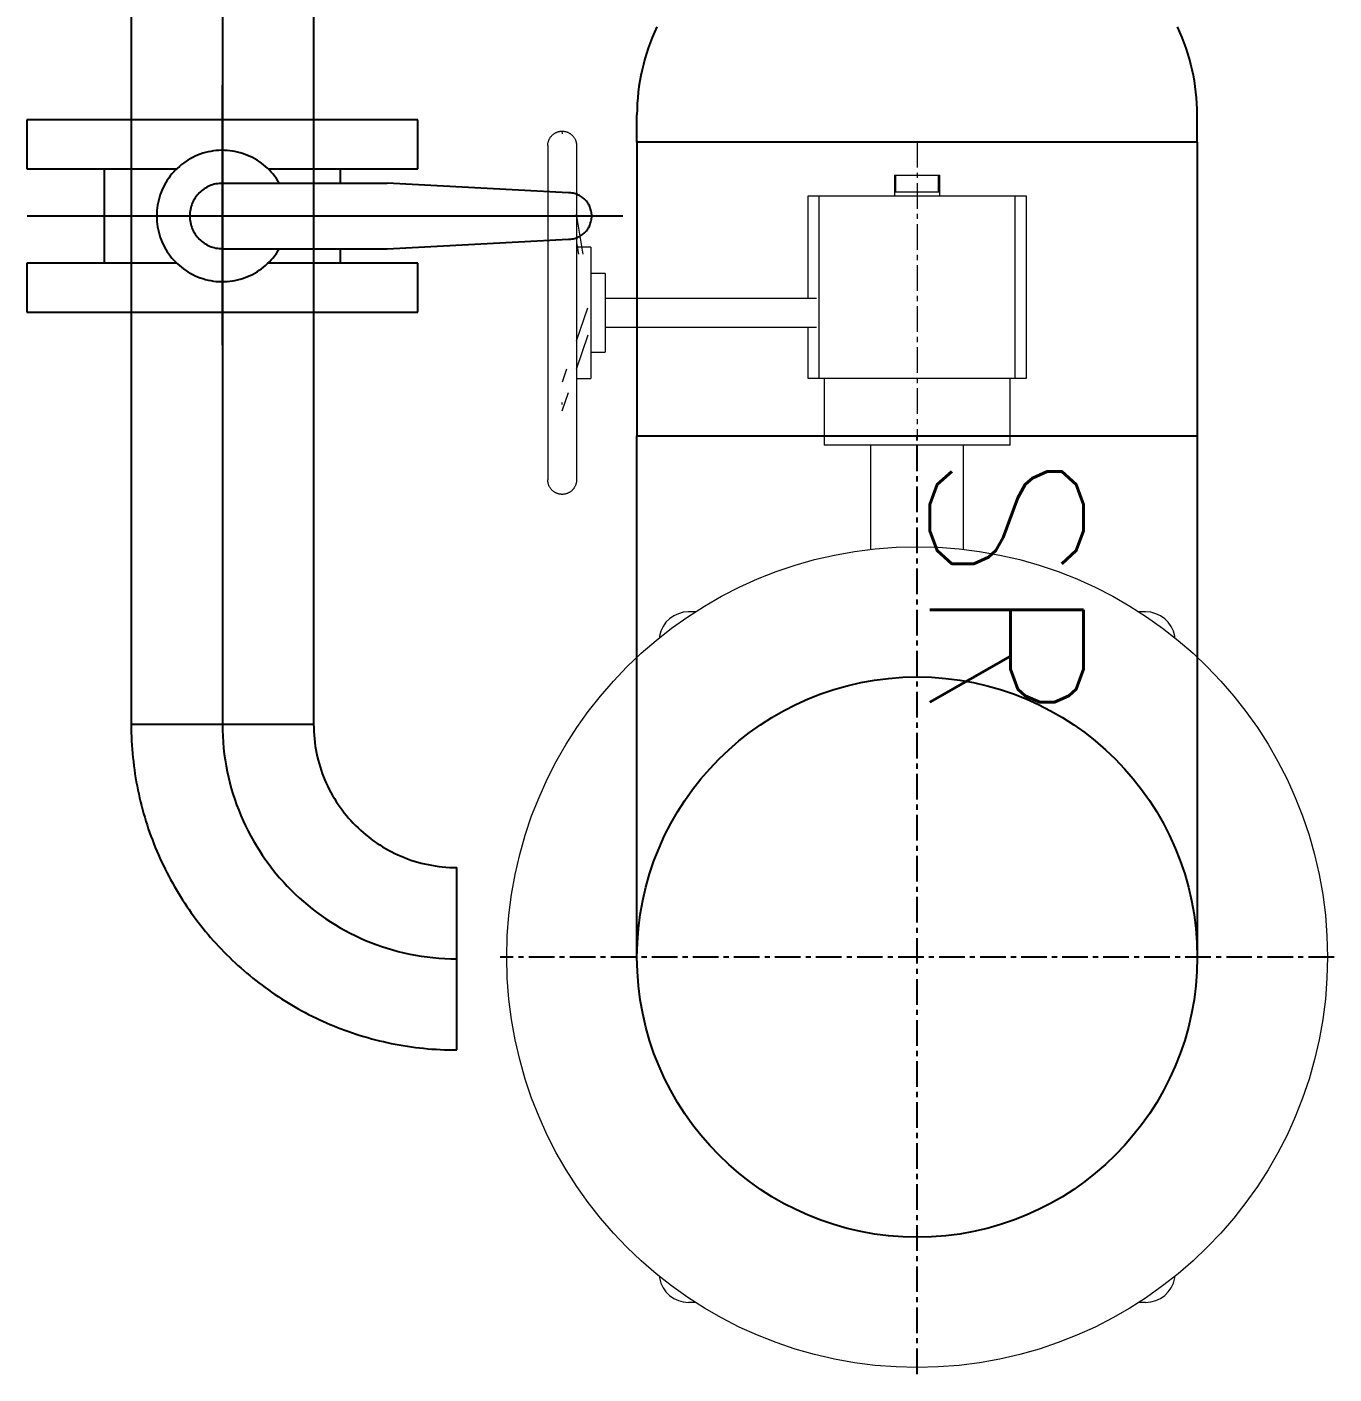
# Model space of a CAD drawing. Extents: x -181672 to 290600, y -29000 to 395522.
# Drawn here: x 7773 to 8410, y 32250 to 32907 of the extents above; entities that cross this region are included whole.
import ezdxf

# ---------------------------------------------------------------- set-up
doc = ezdxf.new("R2010")
doc.units = 0
doc.header["$LTSCALE"] = 10
doc.linetypes.add('XFM7P20PCW$0$CENTER', pattern=[2, 1.25, -0.25, 0.25, -0.25])
doc.linetypes.add('XFM7P20PCW$0$Dashed', pattern=[2, 1, -1])
doc.layers.add('XFM7P20PCW$0$M-PIPE--4', color=252, linetype='Continuous', lineweight=9)
doc.styles.add('XFM7P20PCW$0$Standard', font='txt.shx', dxfattribs={"bigfont": 'chineset.shx'})

# ---------------------------------------------------------------- blocks, each defined once
blk = doc.blocks.new('XFM7P20PCW$0$A$C4C7F1D6B')
at = {"color": 1, "linetype": 'XFM7P20PCW$0$CENTER'}
for p, q in [((0, 203.2), (0, -203.2)), ((203.2, 0), (-254, 0))]:
    blk.add_line(p, q, dxfattribs=at)
at = {"color": 0}
blk.add_lwpolyline([(0, -136.53), (-254, -136.53), (-254, 136.52), (0, 136.52)], dxfattribs=at)
blk.add_circle((0, 0), 136.53, dxfattribs=at)
at = {"color": 0, "style": 'XFM7P20PCW$0$Standard'}
blk.add_text('SR', height=75, dxfattribs=at).set_placement((-246.31, 6.16))
blk = doc.blocks.new('XFM7P20PCW$0$BV-250A-T')
for p, q in [((-178.07, 400.32), (-177.88, 400.52)), ((-177.88, 400.52), (-177.67, 400.71)), ((-177.67, 400.71), (-177.46, 400.9)), ((-177.46, 400.9), (-177.24, 401.07)), ((-177.24, 401.07), (-177.01, 401.23)), ((-177.01, 401.23), (-176.78, 401.39)), ((-176.78, 401.39), (-176.54, 401.54)), ((-176.54, 401.54), (-176.3, 401.67)), ((-176.3, 401.67), (-176.05, 401.8)), ((-176.05, 401.8), (-175.8, 401.92)), ((-175.8, 401.92), (-175.54, 402.02)), ((-175.54, 402.02), (-175.27, 402.12)), ((-175.27, 402.12), (-175.01, 402.21)), ((-175.01, 402.21), (-174.74, 402.28)), ((-174.74, 402.28), (-174.46, 402.35)), ((-174.46, 402.35), (-174.19, 402.4)), ((-174.19, 402.4), (-173.91, 402.44)), ((-173.91, 402.44), (-173.63, 402.47)), ((-173.63, 402.47), (-173.36, 402.49)), ((-173.36, 402.49), (-173.08, 402.5)), ((-173.08, 402.5), (-173, 402.5)), ((-172.77, 401.18), (-173, 402.5)), ((-173, 402.48), (-173, 402.5)), ((-173, 402.5), (-172.72, 402.49)), ((-172.72, 402.49), (-172.44, 402.48)), ((-172.44, 402.48), (-172.16, 402.45)), ((-172.16, 402.45), (-171.88, 402.41)), ((-171.88, 402.41), (-171.61, 402.36)), ((-171.61, 402.36), (-171.34, 402.3)), ((-171.34, 402.3), (-171.07, 402.23)), ((-171.07, 402.23), (-170.8, 402.14)), ((-170.8, 402.14), (-170.53, 402.05)), ((-170.53, 402.05), (-170.27, 401.95)), ((-170.27, 401.95), (-170.02, 401.83)), ((-170.02, 401.83), (-169.77, 401.71)), ((-169.77, 401.71), (-169.52, 401.57)), ((-169.52, 401.57), (-169.28, 401.43)), ((-169.28, 401.43), (-169.05, 401.28)), ((-169.05, 401.28), (-168.82, 401.11)), ((-168.82, 401.11), (-168.6, 400.94)), ((-168.6, 400.94), (-168.38, 400.76)), ((-168.38, 400.76), (-168.18, 400.57)), ((-168.18, 400.57), (-167.98, 400.38)), ((-180, 395.5), (-179.99, 395.78)), ((-180, 395.5), (-180, 232.5)), ((-179.99, 395.78), (-179.98, 396.06)), ((-179.98, 396.06), (-179.95, 396.34)), ((-179.95, 396.34), (-179.91, 396.62)), ((-179.91, 396.62), (-179.86, 396.89)), ((-179.86, 396.89), (-179.8, 397.16)), ((-179.8, 397.16), (-179.73, 397.43)), ((-179.73, 397.43), (-179.64, 397.7)), ((-179.64, 397.7), (-179.55, 397.97)), ((-179.55, 397.97), (-179.45, 398.23)), ((-179.45, 398.23), (-179.33, 398.48)), ((-179.33, 398.48), (-179.21, 398.73)), ((-179.21, 398.73), (-179.07, 398.98)), ((-179.07, 398.98), (-178.93, 399.22)), ((-178.93, 399.22), (-178.78, 399.45)), ((-178.78, 399.45), (-178.61, 399.68)), ((-178.61, 399.68), (-178.44, 399.9)), ((-178.44, 399.9), (-178.26, 400.12)), ((-178.26, 400.12), (-178.07, 400.32)), ((-167.98, 400.38), (-167.79, 400.17)), ((-167.79, 400.17), (-167.6, 399.96)), ((-167.6, 399.96), (-167.43, 399.74)), ((-167.43, 399.74), (-167.27, 399.51)), ((-167.27, 399.51), (-167.11, 399.28)), ((-167.11, 399.28), (-166.96, 399.04)), ((-166.96, 399.04), (-166.83, 398.8)), ((-166.83, 398.8), (-166.7, 398.55)), ((-166.7, 398.55), (-166.58, 398.3)), ((-166.58, 398.3), (-166.48, 398.04)), ((-166.48, 398.04), (-166.38, 397.77)), ((-166.38, 397.77), (-166.29, 397.51)), ((-166.29, 397.51), (-166.22, 397.24)), ((-166.22, 397.24), (-166.15, 396.96)), ((-166.15, 396.96), (-166.1, 396.69)), ((-166.1, 396.69), (-166.06, 396.41)), ((-166.06, 396.41), (-166.03, 396.13)), ((-166.03, 396.13), (-166.01, 395.86)), ((-166.01, 395.86), (-166, 395.58)), ((-166, 395.58), (-166, 395.5)), ((-166, 395.5), (-166, 232.5)), ((-166, 395.5), (-166, 395.5)), ((-11, 381), (11, 381)), ((-11, 381), (-11, 371)), ((-10.49, 381), (-10.49, 373)), ((10.49, 373), (10.49, 381)), ((11, 371), (11, 381)), ((-53.13, 371), (53.13, 371)), ((-53.13, 321), (-53.13, 371)), ((-47.82, 282), (-47.82, 371)), ((-10.65, 373), (-11, 373)), ((-10.49, 373), (10.49, 373)), ((10.53, 373), (11, 373)), ((47.82, 282), (47.82, 371)), ((53.13, 371), (53.13, 282)), ((-162.7, 342.54), (-166.04, 361.99)), ((-166.05, 348.07), (-165.11, 342.54)), ((-159, 346), (-166, 346)), ((-159, 346), (-159, 282)), ((-152, 333.2), (-159, 333.2)), ((-152, 333.2), (-152, 294.8)), ((-160.65, 316.2), (-166.18, 300.1)), ((-49.11, 321), (-152, 321)), ((-166.06, 286.45), (-160.29, 303.25)), ((-152, 307), (-49.11, 307)), ((-53.13, 282), (-53.13, 307)), ((-159, 294.8), (-152, 294.8)), ((-170.87, 286.45), (-173, 280.25)), ((-166, 282), (-159, 282)), ((53.13, 282), (-53.13, 282)), ((-45.33, 282), (-45.33, 249.46)), ((45.33, 249.46), (45.33, 282)), ((-173, 266.25), (-169.96, 275.09)), ((-173, 269.26), (-173, 270.27)), ((45.33, 249.46), (-45.33, 249.46)), ((-22.67, 249.46), (-22.67, 198.66)), ((22.67, 198.66), (22.67, 249.46)), ((-180, 232.42), (-180, 232.5)), ((-179.99, 232.14), (-180, 232.42)), ((-179.97, 231.87), (-179.99, 232.14)), ((-179.94, 231.59), (-179.97, 231.87)), ((-179.9, 231.31), (-179.94, 231.59)), ((-179.85, 231.04), (-179.9, 231.31)), ((-179.78, 230.76), (-179.85, 231.04)), ((-179.71, 230.49), (-179.78, 230.76)), ((-179.62, 230.23), (-179.71, 230.49)), ((-179.52, 229.96), (-179.62, 230.23)), ((-179.42, 229.7), (-179.52, 229.96)), ((-166.55, 229.77), (-166.67, 229.52)), ((-166.45, 230.03), (-166.55, 229.77)), ((-166.36, 230.3), (-166.45, 230.03)), ((-166.27, 230.57), (-166.36, 230.3)), ((-166.2, 230.84), (-166.27, 230.57)), ((-166.14, 231.11), (-166.2, 230.84)), ((-166.09, 231.38), (-166.14, 231.11)), ((-166.05, 231.66), (-166.09, 231.38)), ((-166.02, 231.94), (-166.05, 231.66)), ((-166.01, 232.22), (-166.02, 231.94)), ((-166, 232.5), (-166.01, 232.22)), ((-166, 232.5), (-166, 232.5)), ((-179.3, 229.45), (-179.42, 229.7)), ((-179.17, 229.2), (-179.3, 229.45)), ((-179.04, 228.96), (-179.17, 229.2)), ((-178.89, 228.72), (-179.04, 228.96)), ((-178.73, 228.49), (-178.89, 228.72)), ((-178.57, 228.26), (-178.73, 228.49)), ((-178.4, 228.04), (-178.57, 228.26)), ((-178.21, 227.83), (-178.4, 228.04)), ((-178.02, 227.62), (-178.21, 227.83)), ((-177.82, 227.43), (-178.02, 227.62)), ((-177.62, 227.24), (-177.82, 227.43)), ((-177.4, 227.06), (-177.62, 227.24)), ((-177.18, 226.89), (-177.4, 227.06)), ((-176.95, 226.72), (-177.18, 226.89)), ((-176.72, 226.57), (-176.95, 226.72)), ((-176.48, 226.43), (-176.72, 226.57)), ((-176.23, 226.29), (-176.48, 226.43)), ((-175.98, 226.17), (-176.23, 226.29)), ((-175.73, 226.05), (-175.98, 226.17)), ((-175.47, 225.95), (-175.73, 226.05)), ((-175.2, 225.86), (-175.47, 225.95)), ((-174.93, 225.77), (-175.2, 225.86)), ((-174.66, 225.7), (-174.93, 225.77)), ((-174.39, 225.64), (-174.66, 225.7)), ((-174.12, 225.59), (-174.39, 225.64)), ((-173.84, 225.55), (-174.12, 225.59)), ((-173.56, 225.52), (-173.84, 225.55)), ((-173.28, 225.51), (-173.56, 225.52)), ((-173, 225.5), (-173.28, 225.51)), ((-172.92, 225.5), (-173, 225.5)), ((-172.64, 225.51), (-172.92, 225.5)), ((-172.37, 225.53), (-172.64, 225.51)), ((-172.09, 225.56), (-172.37, 225.53)), ((-171.81, 225.6), (-172.09, 225.56)), ((-171.54, 225.65), (-171.81, 225.6)), ((-171.26, 225.72), (-171.54, 225.65)), ((-170.99, 225.79), (-171.26, 225.72)), ((-170.73, 225.88), (-170.99, 225.79)), ((-170.46, 225.98), (-170.73, 225.88)), ((-170.2, 226.08), (-170.46, 225.98)), ((-169.95, 226.2), (-170.2, 226.08)), ((-169.7, 226.33), (-169.95, 226.2)), ((-169.46, 226.46), (-169.7, 226.33)), ((-169.22, 226.61), (-169.46, 226.46)), ((-168.99, 226.77), (-169.22, 226.61)), ((-168.76, 226.93), (-168.99, 226.77)), ((-168.54, 227.1), (-168.76, 226.93)), ((-168.33, 227.29), (-168.54, 227.1)), ((-168.12, 227.48), (-168.33, 227.29)), ((-167.93, 227.68), (-168.12, 227.48)), ((-167.74, 227.88), (-167.93, 227.68)), ((-167.56, 228.1), (-167.74, 227.88)), ((-167.39, 228.32), (-167.56, 228.1)), ((-167.22, 228.55), (-167.39, 228.32)), ((-167.07, 228.78), (-167.22, 228.55)), ((-166.93, 229.02), (-167.07, 228.78)), ((-166.79, 229.27), (-166.93, 229.02)), ((-166.67, 229.52), (-166.79, 229.27)), ((-107.84, 168.25), (-111.38, 168.25)), ((111.38, 168.25), (107.84, 168.25)), ((-125.6, 156.35), (-125.6, 155.59)), ((125.6, 155.59), (125.6, 156.35)), ((-125.6, -155.59), (-125.6, -156.35)), ((125.6, -156.35), (125.6, -155.59)), ((-107.84, -168.25), (-111.38, -168.25)), ((111.38, -168.25), (107.84, -168.25))]:
    blk.add_line(p, q)
blk.add_circle((0, 0), 200)
for centre, start, end in [((-111.38, 153.81), 90, 169.86853), ((111.38, 153.81), 10.13147, 90), ((-111.38, -153.81), 190.13147, 270), ((111.38, -153.81), 270, 349.86853)]:
    blk.add_arc(centre, 14.44, start, end)
blk = doc.blocks.new('XFM7P20PCW$0$A$Ccee4e352')
at = {"color": 1, "linetype": 'XFM7P20PCW$0$Dashed', "ltscale": 50}
for p, q in [((548.77, 198.99), (548.74, -1185.96)), ((593.22, 198.99), (593.19, -1185.96)), ((637.67, 198.98), (637.64, -1185.96)), ((593.2, -1001.29), (593.2, -874.53)), ((688.45, -891.47), (497.95, -891.47)), ((688.45, -915.28), (688.45, -891.47)), ((795.27, -902.23), (795.27, -889.05)), ((1068.32, -902.23), (1068.32, -889.05)), ((1068.32, -902.23), (795.27, -902.23)), ((795.27, -902.23), (795.27, -1045.44)), ((1068.32, -902.23), (1068.32, -1045.44)), ((535.7, -961.28), (535.7, -915.28)), ((615.45, -915.28), (688.45, -915.28)), ((650.7, -922.35), (650.7, -915.28)), ((593.2, -922.35), (673.58, -922.35)), ((761.89, -926.97), (673.58, -922.35)), ((497.98, -938.28), (788.35, -938.28)), ((673.58, -954.21), (761.89, -949.58)), ((593.2, -954.21), (673.58, -954.21)), ((650.7, -961.28), (650.7, -954.21)), ((548.77, -1185.96), (637.67, -1185.96)), ((707.52, -1344.71), (707.52, -1255.81))]:
    blk.add_line(p, q, dxfattribs=at)
for points in [[(497.95, -891.47), (497.95, -915.28), (570.95, -915.28)], [(497.95, -961.28), (497.95, -985.09), (688.45, -985.09), (688.45, -961.28), (615.45, -961.28)], [(570.95, -961.28), (497.95, -961.28)], [(570.95, -961.28), (515, -961.28)]]:
    blk.add_lwpolyline(points, dxfattribs=at)
for centre, radius, start, end in [((895.27, -889.05), 100, 154.60069, 180), ((968.32, -889.05), 100, 0, 25.39931), ((593.2, -938.28), 32, 29.85123, 330.14877), ((593.2, -938.28), 15.93, 90, 270), ((761.89, -938.28), 11.31, 270, 90), ((707.52, -1185.96), 158.75, 180, 270), ((707.52, -1185.96), 114.3, 180, 270), ((707.52, -1185.96), 69.85, 180, 270)]:
    blk.add_arc(centre, radius, start, end, dxfattribs=at)
at = {"layer": 'XFM7P20PCW$0$M-PIPE--4', "color": 1, "linetype": 'XFM7P20PCW$0$CENTER'}
blk.add_line((931.8, -902.23), (931.8, -1045.44), dxfattribs=at)
at = {"color": 1, "linetype": 'XFM7P20PCW$0$Dashed', "ltscale": 50, "rotation": 270}
blk.add_blockref('XFM7P20PCW$0$A$C4C7F1D6B', (931.8, -1299.44), dxfattribs=at)
at = {"layer": 'XFM7P20PCW$0$M-PIPE--4'}
blk.add_blockref('XFM7P20PCW$0$BV-250A-T', (931.8, -1299.44), dxfattribs=at)
blk = doc.blocks.new('XFM7P20PCW')
blk.add_blockref('XFM7P20PCW$0$A$Ccee4e352', (7274.8799, 33752.84065))

msp = doc.modelspace()

# ---------------------------------------------------------------- block references
msp.add_blockref('XFM7P20PCW', (0, 0))

doc.saveas('drawing.dxf')
